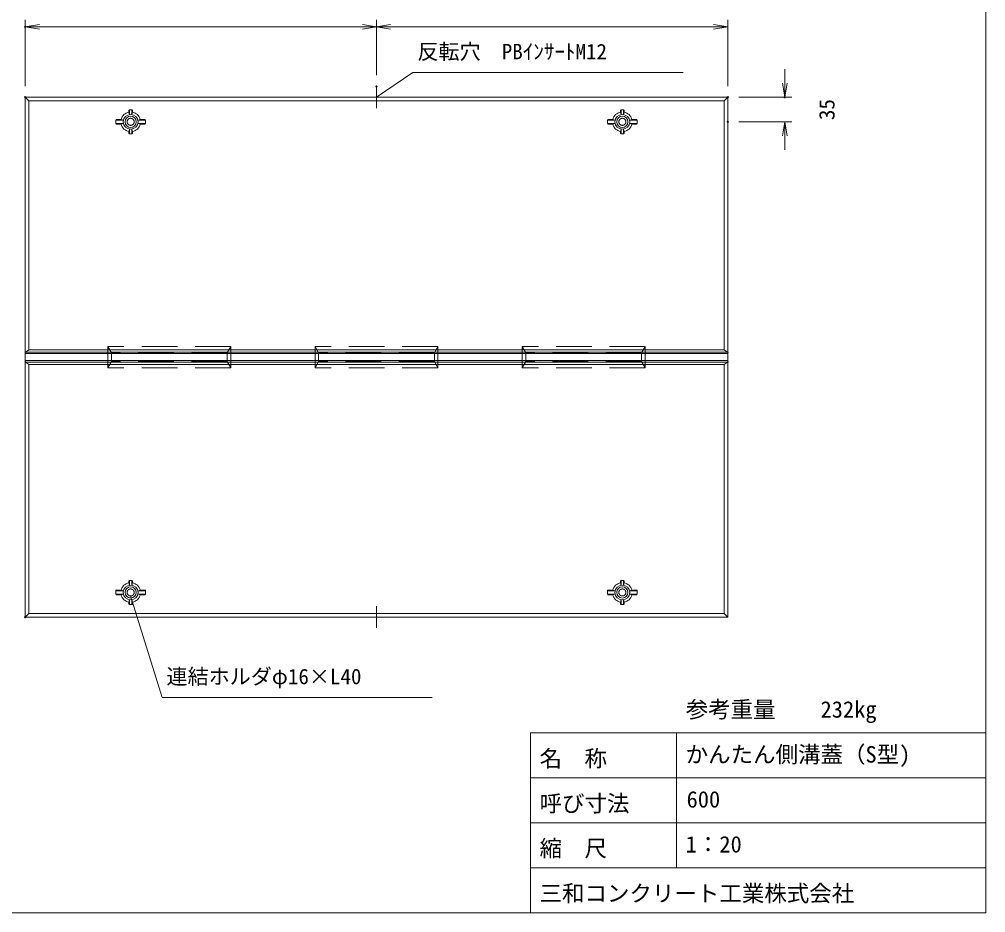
# Model space of a CAD drawing. Units: millimetres, scale not verified. Extents: x 1573 to 15247, y 1105 to 10775.
# Drawn here: x 8368 to 15247, y 1105 to 7465 of the extents above; entities that cross this region are included whole.
import ezdxf
from ezdxf.enums import TextEntityAlignment as Align

# ---------------------------------------------------------------- set-up
doc = ezdxf.new("R2010")
doc.units = ezdxf.units.MM
doc.header["$LTSCALE"] = 20
doc.header["$PDMODE"] = 32
doc.header["$PDSIZE"] = 10
doc.linetypes.add('USER1', pattern=[19, 12.7, -6.3])
doc.linetypes.add('USER3', pattern=[13, 10, -1, 1, -1])
for name, color, linetype, lineweight in [('D-STR-DIM（寸法）', 7, 'Continuous', 18), ('D-STR-HTXT（旗揚げ）', 7, 'Continuous', 18), ('D-STR-STR1（構造物）', 7, 'Continuous', 18), ('D-STR（構造物外形線）', 1, 'Continuous', 18), ('D-TTL(外枠）', 2, 'Continuous', 18)]:
    doc.layers.add(name, color=color, linetype=linetype, lineweight=lineweight)
doc.layers.add('D-STR-TXT（文字）', color=7, linetype='Continuous')
doc.layers.add('D-TTL-TXT（文字）', color=7, linetype='Continuous')
doc.styles.add('ＭＳ ゴシック', font='')
doc.styles.get('ＭＳ ゴシック').set_extended_font_data('MS Gothic')

# ---------------------------------------------------------------- blocks, each defined once
blk = doc.blocks.new('-000-_OPEN')
at = {"color": 7, "linetype": 'Continuous', "lineweight": 9}
for p, q in [((-1, 0.1667), (0, 0)), ((0, 0), (-1, -0.1667)), ((0, 0), (-1, 0))]:
    blk.add_line(p, q, dxfattribs=at)

msp = doc.modelspace()

# ---------------------------------------------------------------- linework, layer by layer
at = {"layer": 'D-STR-DIM（寸法）'}
for p, q in [((8410.44, 6989.77), (8410.44, 7461.57)), ((10910.44, 7066.59), (10910.44, 7461.57)), ((10910.44, 7066.59), (10910.44, 7461.57)), ((13410.44, 6989.77), (13410.44, 7461.57)), ((10810.44, 7411.57), (8510.44, 7411.57)), ((13310.44, 7411.57), (11010.44, 7411.57)), ((13816.53, 7009.77), (13816.53, 7109.77)), ((13490.44, 6909.77), (13866.53, 6909.77)), ((13490.44, 6734.99), (13866.53, 6734.99)), ((13816.53, 6634.99), (13816.53, 6534.99))]:
    msp.add_line(p, q, dxfattribs=at)
for p in [(8410.44, 7411.57), (10910.44, 7411.57), (10910.44, 6986.59), (10910.44, 6986.59), (8410.44, 6909.77), (8410.44, 6909.77), (13410.44, 6909.77), (13410.44, 6909.77), (13816.53, 6909.77), (13410.44, 6734.99), (8410.44, 3209.77)]:
    msp.add_point(p, dxfattribs=at)
at = {"layer": 'D-STR-HTXT（旗揚げ）'}
for p, q in [((10910.44, 6909.99), (11169.98, 7086.62)), ((11169.98, 7086.62), (13093.03, 7086.62)), ((9160.44, 3359.55), (9383.83, 2637.9)), ((9383.83, 2637.9), (11306.87, 2637.9))]:
    msp.add_line(p, q, dxfattribs=at)
at = {"layer": 'D-STR-STR1（構造物）'}
for p, q in [((10910.44, 6986.59), (10910.44, 6833.39)), ((9147.94, 6803.87), (9147.94, 6815.49)), ((9152.44, 6819.99), (9168.44, 6819.99)), ((9152.94, 6819.99), (9152.94, 6786.95)), ((9167.94, 6819.99), (9167.94, 6786.95)), ((9172.94, 6815.49), (9172.94, 6803.87)), ((12647.94, 6815.49), (12647.94, 6803.87)), ((12668.44, 6819.99), (12652.44, 6819.99)), ((12652.94, 6819.99), (12652.94, 6786.95)), ((12667.94, 6819.99), (12667.94, 6786.95)), ((12672.94, 6803.87), (12672.94, 6815.49)), ((9055.44, 6721.99), (9055.44, 6747.99)), ((9109.45, 6747.49), (9055.44, 6747.49)), ((9059.94, 6752.49), (9092.66, 6752.49)), ((9109.45, 6747.49), (9092.66, 6752.49)), ((9152.94, 6786.95), (9147.94, 6803.87)), ((9172.94, 6803.87), (9167.94, 6786.95)), ((9228.21, 6752.49), (9211.43, 6747.49)), ((9265.44, 6747.49), (9211.43, 6747.49)), ((9260.94, 6752.49), (9228.21, 6752.49)), ((9265.44, 6721.99), (9265.44, 6747.99)), ((12555.44, 6721.99), (12555.44, 6747.99)), ((12555.44, 6747.49), (12609.45, 6747.49)), ((12559.94, 6752.49), (12592.66, 6752.49)), ((12592.66, 6752.49), (12609.45, 6747.49)), ((12647.94, 6803.87), (12652.94, 6786.95)), ((12667.94, 6786.95), (12672.94, 6803.87)), ((12711.43, 6747.49), (12728.21, 6752.49)), ((12711.43, 6747.49), (12765.44, 6747.49)), ((12760.94, 6752.49), (12728.21, 6752.49)), ((12765.44, 6721.99), (12765.44, 6747.99)), ((9109.45, 6722.49), (9055.44, 6722.49)), ((9092.66, 6717.49), (9059.94, 6717.49)), ((9092.66, 6717.49), (9109.45, 6722.49)), ((9152.94, 6683.03), (9147.94, 6666.12)), ((9152.94, 6683.03), (9152.94, 6649.99)), ((9167.94, 6683.03), (9172.94, 6666.12)), ((9167.94, 6683.03), (9167.94, 6649.99)), ((9228.21, 6717.49), (9211.43, 6722.49)), ((9265.44, 6722.49), (9211.43, 6722.49)), ((9260.94, 6717.49), (9228.21, 6717.49)), ((12555.44, 6722.49), (12609.45, 6722.49)), ((12559.94, 6717.49), (12592.66, 6717.49)), ((12592.66, 6717.49), (12609.45, 6722.49)), ((12652.94, 6683.03), (12647.94, 6666.12)), ((12652.94, 6683.03), (12652.94, 6649.99)), ((12667.94, 6683.03), (12672.94, 6666.12)), ((12667.94, 6683.03), (12667.94, 6649.99)), ((12711.43, 6722.49), (12765.44, 6722.49)), ((12728.21, 6717.49), (12711.43, 6722.49)), ((12728.21, 6717.49), (12760.94, 6717.49)), ((9147.94, 6654.49), (9147.94, 6666.12)), ((9168.44, 6649.99), (9152.44, 6649.99)), ((9172.94, 6666.12), (9172.94, 6654.49)), ((12647.94, 6666.12), (12647.94, 6654.49)), ((12652.44, 6649.99), (12668.44, 6649.99)), ((12672.94, 6654.49), (12672.94, 6666.12)), ((9147.94, 3465.05), (9147.94, 3453.43)), ((9152.94, 3436.51), (9147.94, 3453.43)), ((9168.44, 3469.55), (9152.44, 3469.55)), ((9152.94, 3436.51), (9152.94, 3469.55)), ((9167.94, 3436.51), (9167.94, 3469.55)), ((9167.94, 3436.51), (9172.94, 3453.43)), ((9172.94, 3453.43), (9172.94, 3465.05)), ((12647.94, 3453.43), (12647.94, 3465.05)), ((12652.94, 3436.51), (12647.94, 3453.43)), ((12652.44, 3469.55), (12668.44, 3469.55)), ((12652.94, 3436.51), (12652.94, 3469.55)), ((12667.94, 3436.51), (12667.94, 3469.55)), ((12667.94, 3436.51), (12672.94, 3453.43)), ((12672.94, 3465.05), (12672.94, 3453.43)), ((9055.44, 3397.55), (9055.44, 3371.55)), ((9109.45, 3397.05), (9055.44, 3397.05)), ((9109.45, 3372.05), (9055.44, 3372.05)), ((9092.66, 3402.05), (9059.94, 3402.05)), ((9092.66, 3402.05), (9109.45, 3397.05)), ((9109.45, 3372.05), (9092.66, 3367.05)), ((9228.21, 3402.05), (9211.43, 3397.05)), ((9265.44, 3397.05), (9211.43, 3397.05)), ((9265.44, 3372.05), (9211.43, 3372.05)), ((9228.21, 3367.05), (9211.43, 3372.05)), ((9260.94, 3402.05), (9228.21, 3402.05)), ((9265.44, 3397.55), (9265.44, 3371.55)), ((12555.44, 3397.55), (12555.44, 3371.55)), ((12555.44, 3397.05), (12609.45, 3397.05)), ((12555.44, 3372.05), (12609.45, 3372.05)), ((12559.94, 3402.05), (12592.66, 3402.05)), ((12592.66, 3402.05), (12609.45, 3397.05)), ((12592.66, 3367.05), (12609.45, 3372.05)), ((12728.21, 3402.05), (12711.43, 3397.05)), ((12711.43, 3397.05), (12765.44, 3397.05)), ((12711.43, 3372.05), (12728.21, 3367.05)), ((12711.43, 3372.05), (12765.44, 3372.05)), ((12728.21, 3402.05), (12760.94, 3402.05)), ((12765.44, 3397.55), (12765.44, 3371.55)), ((9059.94, 3367.05), (9092.66, 3367.05)), ((9152.94, 3332.59), (9147.94, 3315.68)), ((9147.94, 3315.68), (9147.94, 3304.05)), ((9152.94, 3299.55), (9152.94, 3332.59)), ((9172.94, 3315.68), (9167.94, 3332.59)), ((9167.94, 3299.55), (9167.94, 3332.59)), ((9172.94, 3304.05), (9172.94, 3315.68)), ((9260.94, 3367.05), (9228.21, 3367.05)), ((12559.94, 3367.05), (12592.66, 3367.05)), ((12647.94, 3315.68), (12652.94, 3332.59)), ((12647.94, 3304.05), (12647.94, 3315.68)), ((12652.94, 3299.55), (12652.94, 3332.59)), ((12667.94, 3299.55), (12667.94, 3332.59)), ((12667.94, 3332.59), (12672.94, 3315.68)), ((12672.94, 3315.68), (12672.94, 3304.05)), ((12760.94, 3367.05), (12728.21, 3367.05)), ((9152.44, 3299.55), (9168.44, 3299.55)), ((10910.44, 3132.95), (10910.44, 3286.15)), ((10910.44, 3143.62), (10910.44, 3279.26)), ((12668.44, 3299.55), (12652.44, 3299.55))]:
    msp.add_line(p, q, dxfattribs=at)
for centre, radius in [((9160.44, 6734.99), 52.5), ((9160.44, 6734.99), 40), ((12660.44, 6734.99), 52.5), ((12660.44, 6734.99), 40), ((9160.44, 3384.55), 52.5), ((9160.44, 3384.55), 40), ((12660.44, 3384.55), 52.5), ((12660.44, 3384.55), 40)]:
    msp.add_circle(centre, radius, dxfattribs=at)
at = {"layer": 'D-STR-STR1（構造物）', "linetype": 'USER3'}
for centre in [(9160.44, 6734.99), (12660.44, 6734.99), (9160.44, 3384.55), (12660.44, 3384.55)]:
    msp.add_circle(centre, 25, dxfattribs=at)
at = {"layer": 'D-STR-STR1（構造物）'}
for centre, radius, start, end in [((9152.44, 6815.49), 4.5, 90, 180), ((9168.44, 6815.49), 4.5, 359.99998, 89.99998), ((12652.44, 6815.49), 4.5, 90.00002, 180.00002), ((12668.44, 6815.49), 4.5, 0, 90), ((9059.94, 6747.99), 4.5, 90, 180), ((9160.44, 6734.99), 70, 100.28656, 165.52249), ((9160.44, 6734.99), 70, 14.47751, 79.71344), ((9260.94, 6747.99), 4.5, 0, 90), ((12559.94, 6747.99), 4.5, 90, 180), ((12660.44, 6734.99), 70, 100.28656, 165.52249), ((12660.44, 6734.99), 70, 14.47751, 79.71344), ((12760.94, 6747.99), 4.5, 0, 90), ((9059.94, 6721.99), 4.5, 180, 270), ((9160.44, 6734.99), 70, 194.47751, 259.71344), ((9160.44, 6734.99), 70, 280.28656, 345.52249), ((9260.94, 6721.99), 4.5, 270, 0), ((12559.94, 6721.99), 4.5, 180, 270), ((12660.44, 6734.99), 70, 194.47751, 259.71344), ((12660.44, 6734.99), 70, 280.28656, 345.52249), ((12760.94, 6721.99), 4.5, 270, 0), ((9152.44, 6654.49), 4.5, 180, 270), ((9168.44, 6654.49), 4.5, 270, 0), ((12652.44, 6654.49), 4.5, 180, 270), ((12668.44, 6654.49), 4.5, 270, 0), ((9160.44, 3384.55), 70, 100.28656, 165.52249), ((9152.44, 3465.05), 4.5, 90, 180), ((9168.44, 3465.05), 4.5, 0, 90), ((9160.44, 3384.55), 70, 14.47751, 79.71344), ((12660.44, 3384.55), 70, 100.28656, 165.52249), ((12652.44, 3465.05), 4.5, 90, 180), ((12668.44, 3465.05), 4.5, 0, 90), ((12660.44, 3384.55), 70, 14.47751, 79.71344), ((9059.94, 3397.55), 4.5, 90, 180), ((9059.94, 3371.55), 4.5, 180, 270), ((9260.94, 3397.55), 4.5, 0, 90), ((9260.94, 3371.55), 4.5, 270, 0), ((12559.94, 3397.55), 4.5, 90, 180), ((12559.94, 3371.55), 4.5, 180, 270), ((12760.94, 3397.55), 4.5, 0, 90), ((12760.94, 3371.55), 4.5, 270, 0), ((9160.44, 3384.55), 70, 194.47751, 259.71344), ((9152.44, 3304.05), 4.5, 180, 270), ((9168.44, 3304.05), 4.5, 270.00002, 0.00002), ((9160.44, 3384.55), 70, 280.28656, 345.52249), ((12660.44, 3384.55), 70, 194.47751, 259.71344), ((12652.44, 3304.05), 4.5, 179.99998, 269.99998), ((12668.44, 3304.05), 4.5, 270, 0), ((12660.44, 3384.55), 70, 280.28656, 345.52249)]:
    msp.add_arc(centre, radius, start, end, dxfattribs=at)
at = {"layer": 'D-STR（構造物外形線）'}
for p, q in [((8410.44, 6909.77), (13410.44, 6909.77)), ((8410.44, 3209.77), (8410.44, 6909.77)), ((8410.44, 6909.77), (8435.44, 6884.77)), ((13385.44, 6884.77), (8435.44, 6884.77)), ((8435.44, 5112.27), (8435.44, 6884.77)), ((13410.44, 6909.77), (13385.44, 6884.77)), ((13385.44, 5112.27), (13385.44, 6884.77)), ((13410.44, 3209.77), (13410.44, 6909.77)), ((13410.44, 5209.77), (13410.44, 6109.77)), ((8410.44, 5084.77), (8412.66, 5094.81)), ((8435.44, 5112.27), (8412.66, 5094.81)), ((8412.66, 5094.81), (13408.22, 5094.81)), ((8435.44, 5112.27), (13385.44, 5112.27)), ((13385.44, 5112.27), (13408.22, 5094.81)), ((13410.44, 5084.77), (13408.22, 5094.81)), ((13410.44, 5084.77), (13412.66, 5094.81)), ((8410.44, 5084.77), (13410.44, 5084.77)), ((8410.44, 5034.77), (13410.44, 5034.77)), ((8410.44, 5034.77), (8412.66, 5024.74)), ((8412.66, 5024.74), (13408.22, 5024.74)), ((8435.44, 5007.27), (8412.66, 5024.74)), ((9022.94, 5089.77), (9022.94, 5029.77)), ((9022.94, 5089.77), (9022.94, 5029.77)), ((9022.94, 5089.77), (9022.94, 5029.77)), ((9847.94, 5089.77), (9847.94, 5029.77)), ((9847.94, 5089.77), (9847.94, 5029.77)), ((10497.94, 5089.77), (10497.94, 5029.77)), ((10497.94, 5089.77), (10497.94, 5029.77)), ((10497.94, 5089.77), (10497.94, 5029.77)), ((11322.94, 5089.77), (11322.94, 5029.77)), ((11322.94, 5089.77), (11322.94, 5029.77)), ((11972.94, 5089.77), (11972.94, 5029.77)), ((11972.94, 5089.77), (11972.94, 5029.77)), ((11972.94, 5089.77), (11972.94, 5029.77)), ((12797.94, 5089.77), (12797.94, 5029.77)), ((12797.94, 5089.77), (12797.94, 5029.77)), ((13385.44, 5007.27), (13408.22, 5024.74)), ((13410.44, 5034.77), (13408.22, 5024.74)), ((13410.44, 5034.77), (13412.66, 5024.74)), ((8435.44, 5007.27), (13385.44, 5007.27)), ((8435.44, 4854.77), (8435.44, 5007.27)), ((13385.44, 3234.77), (13385.44, 5007.27)), ((8435.44, 3234.77), (8435.44, 4854.77)), ((8435.44, 3234.77), (8410.44, 3209.77)), ((8435.44, 3234.77), (13385.44, 3234.77)), ((13385.44, 3234.77), (13410.44, 3209.77)), ((8410.44, 3209.77), (13410.44, 3209.77))]:
    msp.add_line(p, q, dxfattribs=at)
at = {"layer": 'D-STR（構造物外形線）', "linetype": 'USER1'}
for p, q in [((9872.94, 5134.77), (8997.94, 5134.77)), ((8997.94, 5134.77), (8997.94, 4984.77)), ((8997.94, 5134.77), (8997.94, 4984.77)), ((8997.94, 5134.77), (9022.94, 5089.77)), ((9872.94, 5134.77), (9847.94, 5089.77)), ((9872.94, 5134.77), (9872.94, 4984.77)), ((11347.94, 5134.77), (10472.94, 5134.77)), ((10472.94, 5134.77), (10472.94, 4984.77)), ((10472.94, 5134.77), (10472.94, 4984.77)), ((10472.94, 5134.77), (10497.94, 5089.77)), ((11347.94, 5134.77), (11322.94, 5089.77)), ((11347.94, 5134.77), (11347.94, 4984.77)), ((12822.94, 5134.77), (11947.94, 5134.77)), ((11947.94, 5134.77), (11947.94, 4984.77)), ((11947.94, 5134.77), (11947.94, 4984.77)), ((11947.94, 5134.77), (11972.94, 5089.77)), ((12822.94, 5134.77), (12797.94, 5089.77)), ((12822.94, 5134.77), (12822.94, 4984.77)), ((8997.94, 4984.77), (9022.94, 5029.77)), ((9847.94, 5089.77), (9022.94, 5089.77)), ((9847.94, 5029.77), (9022.94, 5029.77)), ((9872.94, 4984.77), (9847.94, 5029.77)), ((10472.94, 4984.77), (10497.94, 5029.77)), ((11322.94, 5089.77), (10497.94, 5089.77)), ((11322.94, 5029.77), (10497.94, 5029.77)), ((11347.94, 4984.77), (11322.94, 5029.77)), ((11947.94, 4984.77), (11972.94, 5029.77)), ((12797.94, 5089.77), (11972.94, 5089.77)), ((12797.94, 5029.77), (11972.94, 5029.77)), ((12822.94, 4984.77), (12797.94, 5029.77)), ((9872.94, 4984.77), (8997.94, 4984.77)), ((11347.94, 4984.77), (10472.94, 4984.77)), ((12822.94, 4984.77), (11947.94, 4984.77))]:
    msp.add_line(p, q, dxfattribs=at)
at = {"layer": 'D-TTL(外枠）'}
for p, q in [((15246.76, 10774.88), (15246.76, 1105.12)), ((12006.76, 2385.12), (12006.76, 1105.12)), ((12006.76, 2385.12), (15246.76, 2385.12)), ((13046.76, 2385.12), (13046.76, 1425.12)), ((12006.76, 2065.12), (15246.76, 2065.12)), ((12006.76, 1745.12), (15246.76, 1745.12)), ((12006.76, 1425.12), (15246.76, 1425.12)), ((1573.24, 1105.12), (15246.76, 1105.12))]:
    msp.add_line(p, q, dxfattribs=at)

# ---------------------------------------------------------------- block references
at = {"layer": 'D-STR-DIM（寸法）', "xscale": 100, "yscale": 100}
for p, rotation in [((8410.44, 7411.57), 180), ((10910.44, 7411.57), 180), ((13816.53, 6909.77), 270), ((13816.53, 6734.99), 90)]:
    msp.add_blockref('-000-_OPEN', p, dxfattribs=dict(at, rotation=rotation))
for p in [(10910.44, 7411.57), (13410.44, 7411.57)]:
    msp.add_blockref('-000-_OPEN', p, dxfattribs=at)

# ---------------------------------------------------------------- texts
at = {"layer": 'D-STR-DIM（寸法）', "style": 'ＭＳ ゴシック'}
msp.add_text('35', height=110, rotation=90, dxfattribs=at).set_placement((14204.03, 6747.38), align=Align.BOTTOM_LEFT)
at = {"layer": 'D-STR-TXT（文字）', "style": 'ＭＳ ゴシック'}
for s, p in [('反転穴\u3000PBｲﾝｻｰﾄM12', (11201.85, 7147.2)), ('連結ホルダφ16×L40', (9415.7, 2698.48))]:
    msp.add_text(s, height=110, dxfattribs=at).set_placement(p, align=Align.BOTTOM_LEFT)
at = {"layer": 'D-TTL-TXT（文字）', "style": 'ＭＳ ゴシック'}
for s, p in [('参考重量\u3000\u3000232kg', (13111.13, 2458.15)), ('名\u3000称', (12071.13, 2108.91)), ('かんたん側溝蓋（S型)', (13111.13, 2138.15)), ('呼び寸法', (12071.13, 1788.91)), ('600', (13117.66, 1818.15)), ('縮\u3000尺', (12071.13, 1468.91)), ('1：20', (13111.13, 1498.15)), ('三和コンクリート工業株式会社', (12071.13, 1148.91))]:
    msp.add_text(s, height=117.3, dxfattribs=at).set_placement(p, align=Align.BOTTOM_LEFT)

doc.saveas('drawing.dxf')
